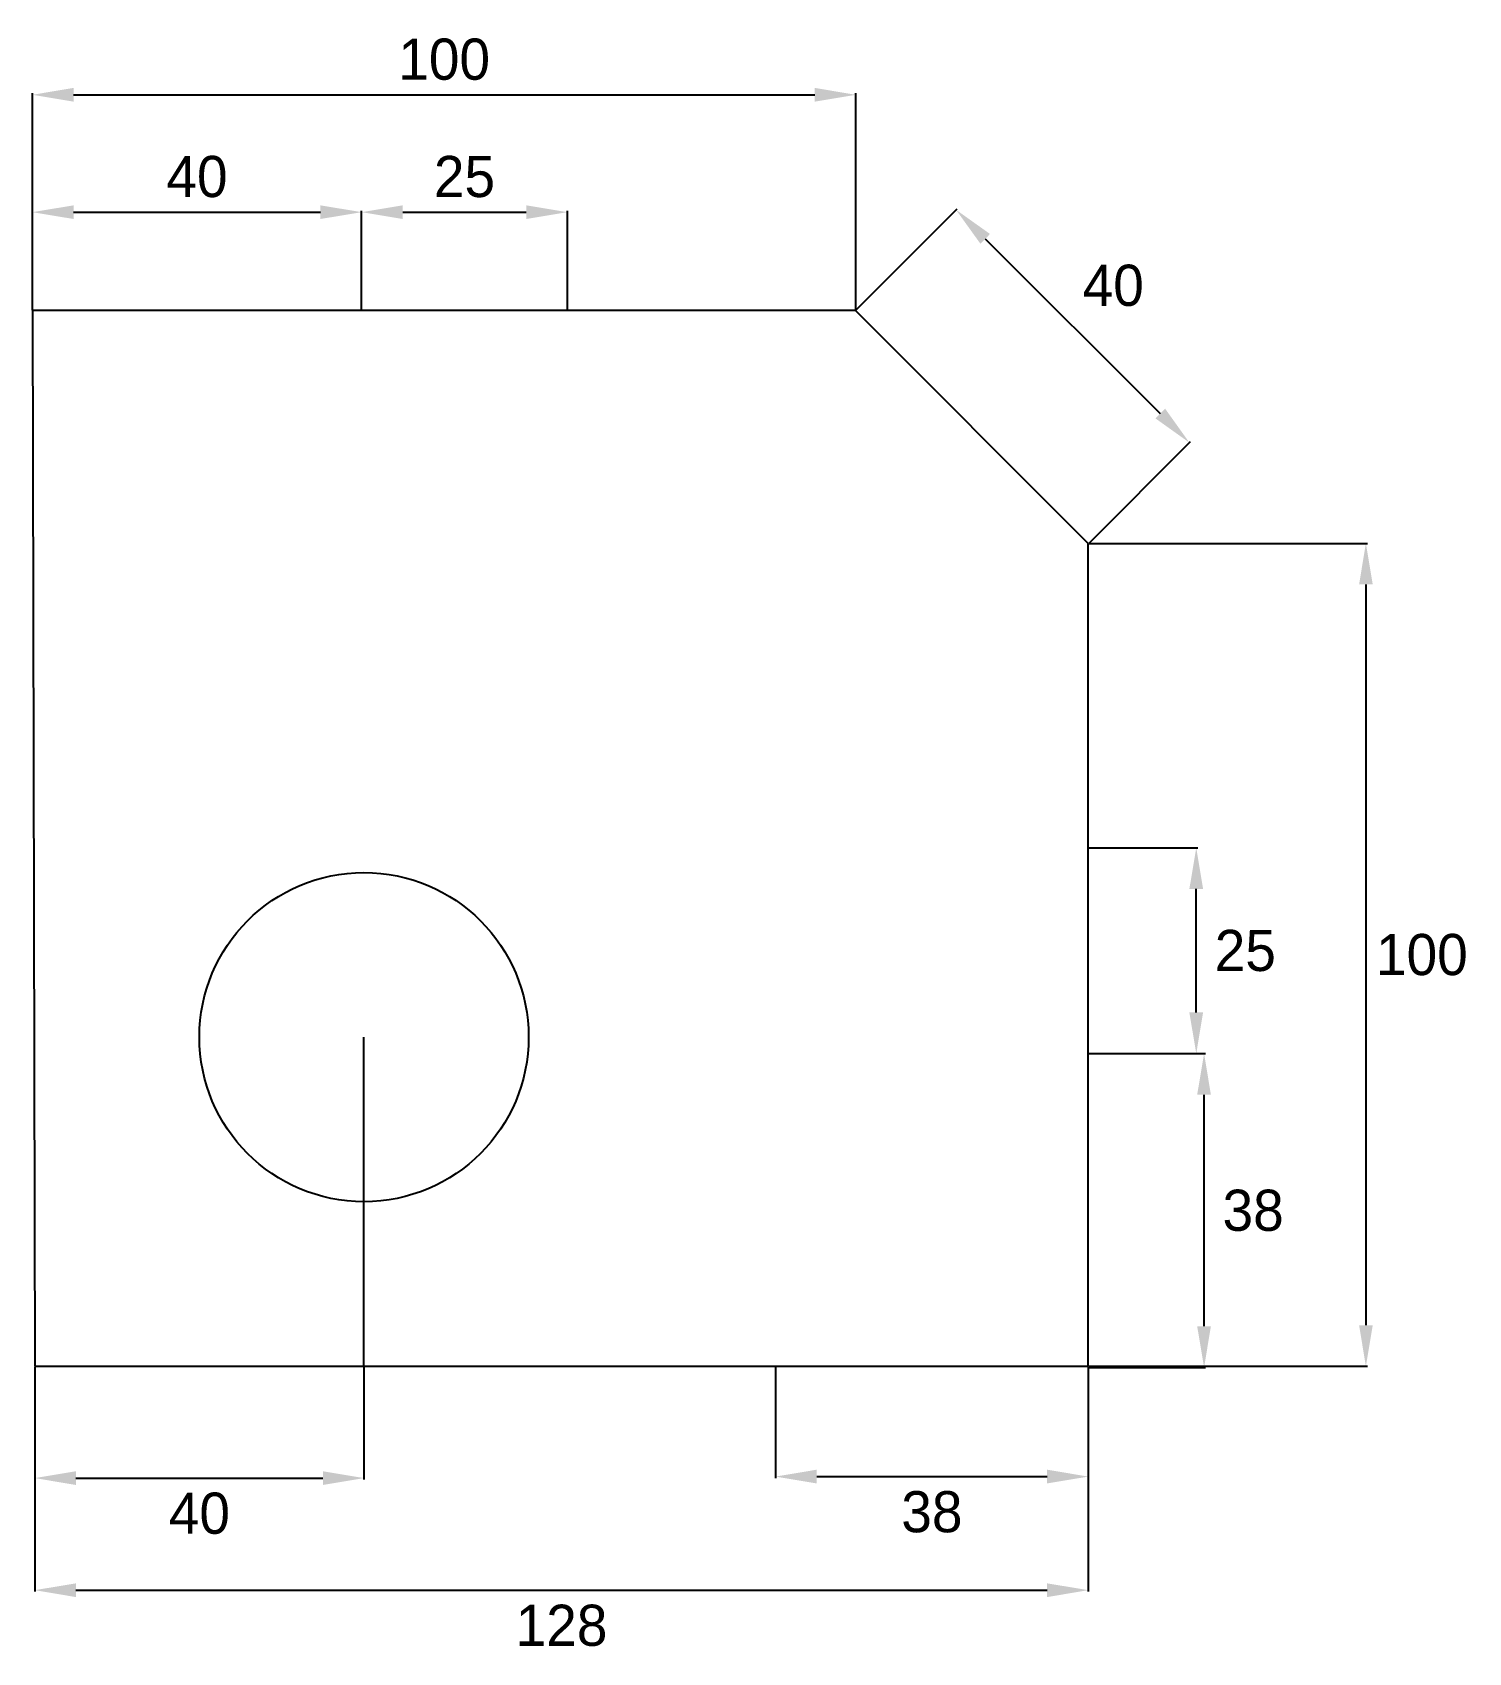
# Model space of a CAD drawing. Header units: inches. Extents: x 21 to 196, y -26 to 171.
import ezdxf

# ---------------------------------------------------------------- set-up
doc = ezdxf.new("R2010")
doc.units = ezdxf.units.IN
doc.header["$MEASUREMENT"] = 0
doc.dimstyles.get("Standard").update_dxf_attribs({"dimtxt": 5, "dimasz": 5, "dimexe": 0.18, "dimexo": 0.0625, "dimgap": 1.8, "dimtad": 2, "dimtih": 1, "dimtoh": 1, "dimdec": 0, "dimzin": 0, "dimdsep": 46, "dimtxsty": 'Standard', "dimcen": 0.09, "dimadec": 0, "dimazin": 0, "dimtfac": 1, "dimtdec": 0, "dimtofl": 0, "dimtmove": 0, "dimatfit": 3, "dimfxl": 1, "dimtolj": 1, "dimtzin": 0, "dimarcsym": 0})

# ---------------------------------------------------------------- blocks, each defined once
blk = doc.blocks.new('*D1')
at = {"color": 0, "lineweight": -2}
for p, q in [((21.62, 9.01), (21.62, -4.68)), ((61.62, 9.01), (61.62, -4.68)), ((26.62, -4.5), (56.62, -4.5))]:
    blk.add_line(p, q, dxfattribs=at)
at = {"color": 0}
for points in [[(26.62, -3.67), (26.62, -5.34), (21.62, -4.5)], [(56.62, -3.67), (56.62, -5.34), (61.62, -4.5)]]:
    blk.add_solid(points, dxfattribs=at)
at = {"layer": 'Defpoints', "color": 0}
for p in [(21.62, 9.08), (61.62, 9.08), (61.62, -4.5)]:
    blk.add_point(p, dxfattribs=at)
at = {"color": 0, "insert": (41.62, -8.8), "char_height": 5, "attachment_point": 5}
blk.add_mtext('\\A1;40', dxfattribs=at)
blk = doc.blocks.new('*D2')
at = {"color": 0, "lineweight": -2}
for p, q in [((111.62, 9.01), (111.62, -4.5)), ((149.62, 9.01), (149.62, -4.5)), ((116.62, -4.32), (144.62, -4.32))]:
    blk.add_line(p, q, dxfattribs=at)
at = {"color": 0}
for points in [[(116.62, -3.48), (116.62, -5.15), (111.62, -4.32)], [(144.62, -3.48), (144.62, -5.15), (149.62, -4.32)]]:
    blk.add_solid(points, dxfattribs=at)
at = {"layer": 'Defpoints', "color": 0}
for p in [(111.62, 9.08), (149.62, 9.08), (149.62, -4.32)]:
    blk.add_point(p, dxfattribs=at)
at = {"color": 0, "insert": (130.62, -8.62), "char_height": 5, "attachment_point": 5}
blk.add_mtext('\\A1;38', dxfattribs=at)
blk = doc.blocks.new('*D3')
at = {"color": 0, "lineweight": -2}
for p, q in [((21.62, 8.95), (21.62, -18.3)), ((149.62, 8.95), (149.62, -18.3)), ((26.62, -18.12), (144.62, -18.12))]:
    blk.add_line(p, q, dxfattribs=at)
at = {"color": 0}
for points in [[(26.62, -17.29), (26.62, -18.96), (21.62, -18.12)], [(144.62, -17.29), (144.62, -18.96), (149.62, -18.12)]]:
    blk.add_solid(points, dxfattribs=at)
at = {"layer": 'Defpoints', "color": 0}
for p in [(21.62, 9.01), (149.62, 9.01), (149.62, -18.12)]:
    blk.add_point(p, dxfattribs=at)
at = {"color": 0, "insert": (85.62, -22.42), "char_height": 5, "attachment_point": 5}
blk.add_mtext('\\A1;128', dxfattribs=at)
blk = doc.blocks.new('*D4')
at = {"color": 0, "lineweight": -2}
for p, q in [((149.68, 47.08), (163.87, 47.08)), ((163.69, 13.95), (163.69, 42.08)), ((149.68, 8.95), (163.87, 8.95))]:
    blk.add_line(p, q, dxfattribs=at)
at = {"color": 0}
for points in [[(162.85, 42.08), (164.52, 42.08), (163.69, 47.08)], [(162.85, 13.95), (164.52, 13.95), (163.69, 8.95)]]:
    blk.add_solid(points, dxfattribs=at)
at = {"layer": 'Defpoints', "color": 0}
for p in [(149.62, 47.08), (163.69, 47.08), (149.62, 8.95)]:
    blk.add_point(p, dxfattribs=at)
at = {"color": 0, "insert": (169.65, 28.01), "char_height": 5, "attachment_point": 5}
blk.add_mtext('\\A1;38', dxfattribs=at)
blk = doc.blocks.new('*D5')
at = {"color": 0, "lineweight": -2}
for p, q in [((149.68, 72.08), (162.92, 72.08)), ((162.74, 52.08), (162.74, 67.08)), ((149.74, 47.08), (162.92, 47.08))]:
    blk.add_line(p, q, dxfattribs=at)
at = {"color": 0}
for points in [[(161.9, 67.08), (163.57, 67.08), (162.74, 72.08)], [(161.9, 52.08), (163.57, 52.08), (162.74, 47.08)]]:
    blk.add_solid(points, dxfattribs=at)
at = {"layer": 'Defpoints', "color": 0}
for p in [(149.62, 72.08), (162.74, 72.08), (149.68, 47.08)]:
    blk.add_point(p, dxfattribs=at)
at = {"color": 0, "insert": (168.7, 59.58), "char_height": 5, "attachment_point": 5}
blk.add_mtext('\\A1;25', dxfattribs=at)
blk = doc.blocks.new('*D6')
at = {"color": 0, "lineweight": -2}
for p, q in [((149.68, 109.08), (183.53, 109.08)), ((183.35, 104.08), (183.35, 14.08)), ((149.68, 9.08), (183.53, 9.08))]:
    blk.add_line(p, q, dxfattribs=at)
at = {"color": 0}
for points in [[(182.52, 104.08), (184.18, 104.08), (183.35, 109.08)], [(182.52, 14.08), (184.18, 14.08), (183.35, 9.08)]]:
    blk.add_solid(points, dxfattribs=at)
at = {"layer": 'Defpoints', "color": 0}
for p in [(149.62, 109.08), (149.62, 9.08), (183.35, 9.08)]:
    blk.add_point(p, dxfattribs=at)
at = {"color": 0, "insert": (190.15, 59.08), "char_height": 5, "attachment_point": 5}
blk.add_mtext('\\A1;100', dxfattribs=at)
blk = doc.blocks.new('*D7')
at = {"color": 0, "lineweight": -2}
for p, q in [((121.38, 137.4), (133.68, 149.74)), ((137.09, 146.08), (158.36, 124.86)), ((149.72, 109.12), (162.03, 121.45))]:
    blk.add_line(p, q, dxfattribs=at)
at = {"color": 0}
for points in [[(137.68, 146.67), (136.51, 145.49), (133.55, 149.61)], [(158.95, 125.45), (157.77, 124.27), (161.9, 121.32)]]:
    blk.add_solid(points, dxfattribs=at)
at = {"layer": 'Defpoints', "color": 0}
for p in [(121.33, 137.36), (161.9, 121.32), (149.68, 109.08)]:
    blk.add_point(p, dxfattribs=at)
at = {"color": 0, "insert": (152.65, 140.4), "char_height": 5, "attachment_point": 5}
blk.add_mtext('\\A1;40', dxfattribs=at)
blk = doc.blocks.new('*D8')
at = {"color": 0, "lineweight": -2}
for p, q in [((21.33, 137.42), (21.33, 149.5)), ((26.33, 149.32), (56.33, 149.32)), ((61.33, 137.42), (61.33, 149.5))]:
    blk.add_line(p, q, dxfattribs=at)
at = {"color": 0}
for points in [[(26.33, 150.15), (26.33, 148.49), (21.33, 149.32)], [(56.33, 150.15), (56.33, 148.49), (61.33, 149.32)]]:
    blk.add_solid(points, dxfattribs=at)
at = {"layer": 'Defpoints', "color": 0}
for p in [(61.33, 149.32), (21.33, 137.36), (61.33, 137.36)]:
    blk.add_point(p, dxfattribs=at)
at = {"color": 0, "insert": (41.33, 153.62), "char_height": 5, "attachment_point": 5}
blk.add_mtext('\\A1;40', dxfattribs=at)
blk = doc.blocks.new('*D9')
at = {"color": 0, "lineweight": -2}
for p, q in [((61.33, 137.42), (61.33, 149.5)), ((66.33, 149.32), (81.33, 149.32)), ((86.33, 137.42), (86.33, 149.5))]:
    blk.add_line(p, q, dxfattribs=at)
at = {"color": 0}
for points in [[(66.33, 150.15), (66.33, 148.49), (61.33, 149.32)], [(81.33, 150.15), (81.33, 148.49), (86.33, 149.32)]]:
    blk.add_solid(points, dxfattribs=at)
at = {"layer": 'Defpoints', "color": 0}
for p in [(86.33, 149.32), (61.33, 137.36), (86.33, 137.36)]:
    blk.add_point(p, dxfattribs=at)
at = {"color": 0, "insert": (73.83, 153.62), "char_height": 5, "attachment_point": 5}
blk.add_mtext('\\A1;25', dxfattribs=at)
blk = doc.blocks.new('*D10')
at = {"color": 0, "lineweight": -2}
for p, q in [((21.33, 137.42), (21.33, 163.76)), ((26.33, 163.58), (116.38, 163.58)), ((121.38, 137.47), (121.38, 163.76))]:
    blk.add_line(p, q, dxfattribs=at)
at = {"color": 0}
for points in [[(26.33, 164.42), (26.33, 162.75), (21.33, 163.58)], [(116.38, 164.42), (116.38, 162.75), (121.38, 163.58)]]:
    blk.add_solid(points, dxfattribs=at)
at = {"layer": 'Defpoints', "color": 0}
for p in [(121.38, 163.58), (21.33, 137.36), (121.38, 137.4)]:
    blk.add_point(p, dxfattribs=at)
at = {"color": 0, "insert": (71.36, 167.88), "char_height": 5, "attachment_point": 5}
blk.add_mtext('\\A1;100', dxfattribs=at)

msp = doc.modelspace()

# ---------------------------------------------------------------- linework, layer by layer
at = {"color": 1}
for p, q in [((61.33, 137.36), (21.33, 137.36)), ((21.33, 137.36), (21.62, 9.08)), ((86.33, 137.36), (61.33, 137.36)), ((121.33, 137.36), (86.33, 137.36)), ((149.62, 109.08), (121.33, 137.36)), ((149.62, 72.08), (149.62, 109.08)), ((149.62, 47.08), (149.62, 72.08)), ((149.62, 9.08), (149.62, 47.08)), ((21.62, 9.08), (61.62, 9.08)), ((61.62, 9.08), (111.62, 9.08)), ((111.62, 9.08), (149.62, 9.08))]:
    msp.add_line(p, q, dxfattribs=at)
msp.add_line((61.62, 9.08), (61.62, 49.08))
at = {"color": 2}
msp.add_circle((61.62, 49.08), 20, dxfattribs=at)

# ---------------------------------------------------------------- dimensions: what is measured, and where the dimension line sits
for base, p1, p2, picture, middle in [((121.38, 163.58), (21.33, 137.36), (121.38, 137.4), '*D10', (71.36, 167.88)), ((61.33, 149.32), (21.33, 137.36), (61.33, 137.36), '*D8', (41.33, 153.62)), ((86.33, 149.32), (61.33, 137.36), (86.33, 137.36), '*D9', (73.83, 153.62)), ((61.62, -4.5), (21.62, 9.08), (61.62, 9.08), '*D1', (41.62, -8.8)), ((149.62, -18.12), (21.62, 9.01), (149.62, 9.01), '*D3', (85.62, -22.42)), ((149.62, -4.32), (111.62, 9.08), (149.62, 9.08), '*D2', (130.62, -8.62))]:
    dim = msp.add_linear_dim(base=base, p1=p1, p2=p2, dimstyle='Standard')
    dim.commit()
    dim.dimension.update_dxf_attribs({"geometry": picture, "text_midpoint": middle})
dim = msp.add_aligned_dim(p1=(121.33, 137.36), p2=(149.68, 109.08), distance=17.3, dimstyle='Standard')
dim.commit()
dim.dimension.update_dxf_attribs({"geometry": '*D7', "text_midpoint": (152.65, 140.4)})
for base, p1, p2, picture, middle in [((183.35, 9.08), (149.62, 109.08), (149.62, 9.08), '*D6', (190.15, 59.08)), ((162.74, 72.08), (149.68, 47.08), (149.62, 72.08), '*D5', (168.7, 59.58)), ((163.69, 47.08), (149.62, 8.95), (149.62, 47.08), '*D4', (169.65, 28.01))]:
    dim = msp.add_linear_dim(base=base, p1=p1, p2=p2, angle=90, dimstyle='Standard')
    dim.commit()
    dim.dimension.update_dxf_attribs({"geometry": picture, "text_midpoint": middle})

doc.saveas('drawing.dxf')
